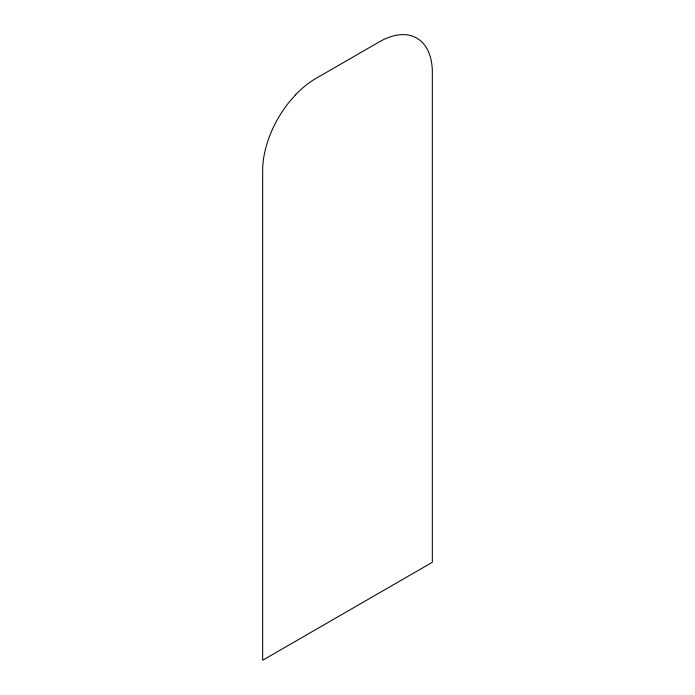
<?xml version="1.0" encoding="UTF-8"?>
<svg xmlns="http://www.w3.org/2000/svg" width="695" height="695" viewBox="0 0 695 695"><rect width="100%" height="100%" fill="white"/><g stroke="black" fill="none" stroke-linecap="round" stroke-linejoin="round"><path stroke-width="1.04" d="M295.392 94.963L289.172 102.096A74.99 43.299 -60 0 0 262.658 170.431L262.658 660.25L432.342 562.29L432.342 72.471A74.99 43.299 -60 0 0 379.314 41.856L315.686 78.587A74.99 43.299 -60 0 0 295.392 94.963"/></g></svg>
